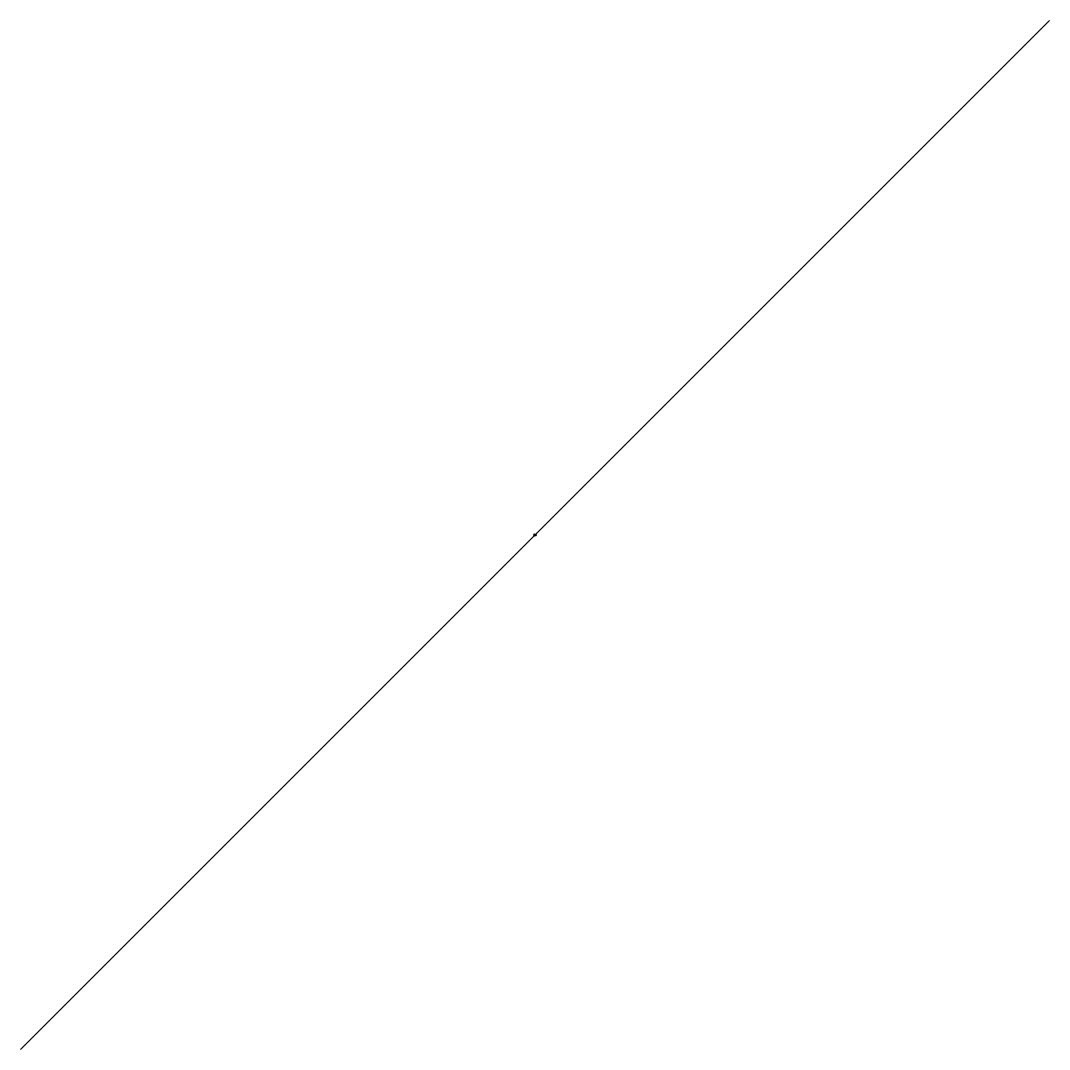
# Model space of a CAD drawing. Header units: metres. Extents: x 1000000000000 to 2000000000000, y 1000000000000 to 2000000000000.
import ezdxf

# ---------------------------------------------------------------- set-up
doc = ezdxf.new("R2010")
doc.units = ezdxf.units.M

msp = doc.modelspace()

# ---------------------------------------------------------------- linework, layer by layer
msp.add_line((1000000000000, 1000000000000), (2000000000000, 2000000000000))
msp.add_circle((1500000000000, 1500000000000), 1000000000)

doc.saveas('drawing.dxf')
